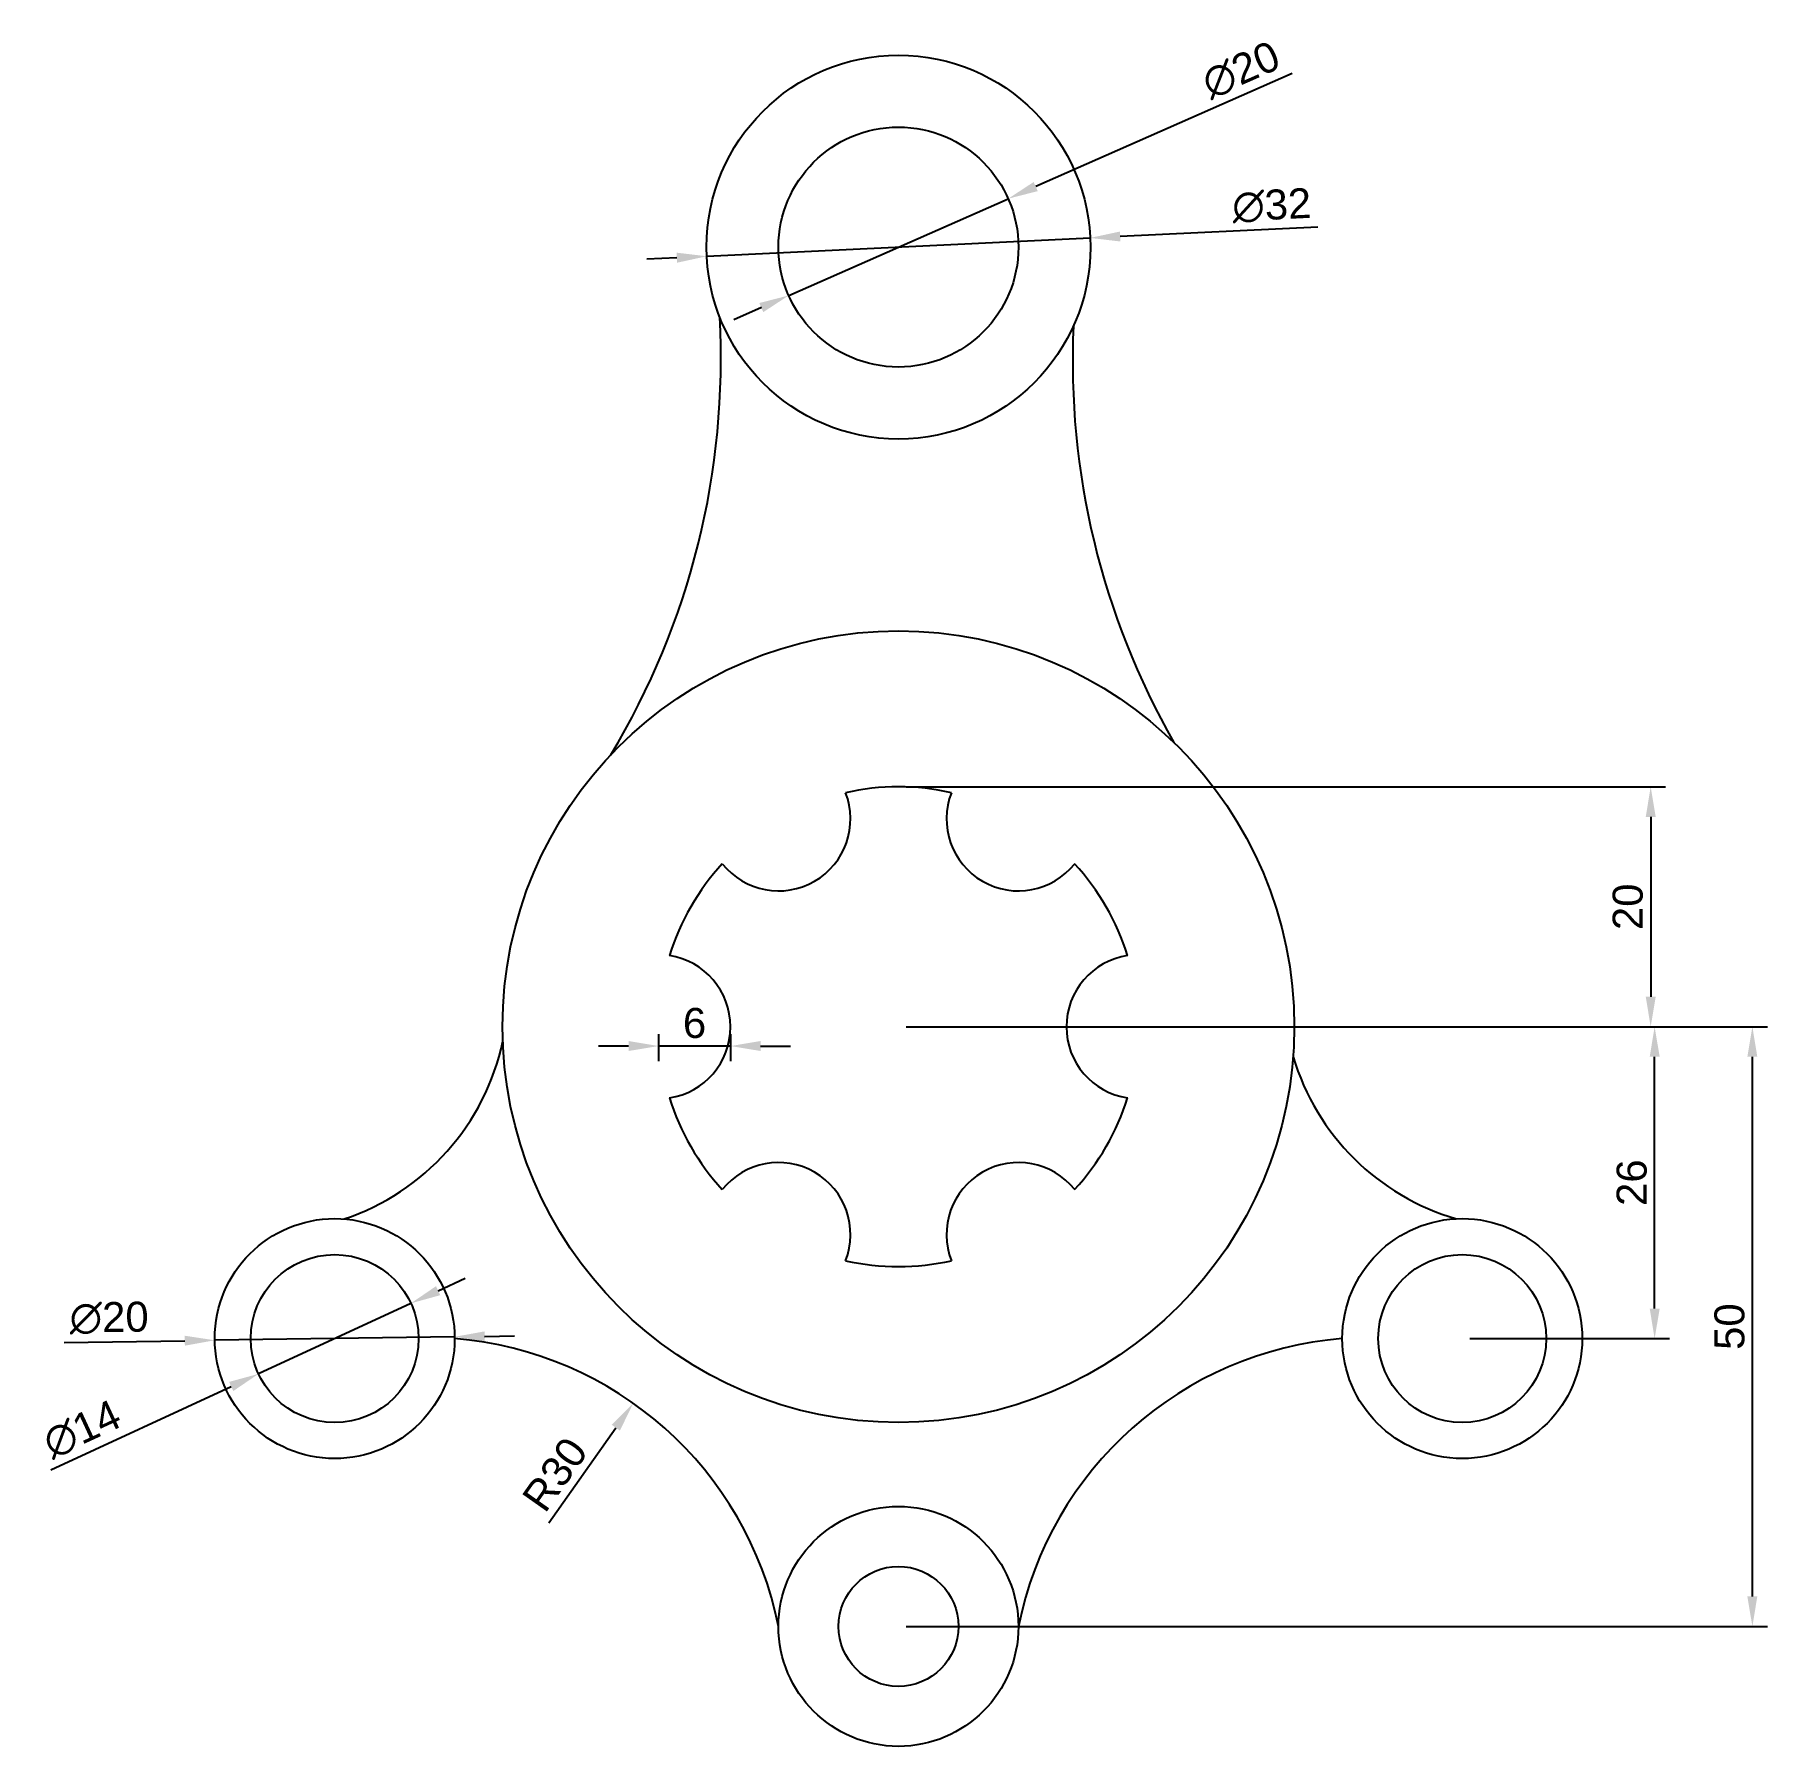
# Model space of a CAD drawing. Header units: millimetres. Extents: x 2968 to 3113, y 1264 to 1407.
import ezdxf

# ---------------------------------------------------------------- set-up
doc = ezdxf.new("R2010")
doc.units = ezdxf.units.MM
doc.styles.get("Standard").update_dxf_attribs({"font": 'arial.ttf'})
doc.dimstyles.new('ISO-25', dxfattribs={"dimtxt": 2.5, "dimasz": 2.5, "dimexe": 1.25, "dimexo": 0.625, "dimtad": 1, "dimtxsty": 'Standard', "dimcen": 2.5, "dimadec": 0, "dimazin": 0, "dimtfac": 1, "dimtmove": 0, "dimatfit": 3, "dimfxl": 1, "dimarcsym": 0})

# ---------------------------------------------------------------- blocks, each defined once
blk = doc.blocks.new('*U4')
blk.add_arc((-3.45, 0), 6, 278.6269, 81.3731)
blk = doc.blocks.new('*U5')
at = {"color": 0, "linetype": 'ByBlock', "lineweight": -2, "transparency": 16777216}
for p, rotation in [((3031.94, 1338.56), 300.0000000000001), ((3048.49, 1338.56), 239.9999999999999), ((3056.76, 1324.22), 180), ((3031.94, 1309.89), 59.99999999999999), ((3048.49, 1309.89), 120)]:
    blk.add_blockref('*U4', p, dxfattribs=dict(at, rotation=rotation))
blk.add_blockref('*U4', (3023.66, 1324.22), dxfattribs=at)
blk = doc.blocks.new('*D6')
at = {"color": 0, "lineweight": -2, "transparency": 16777216}
for p, q in [((3024.23, 1388.46), (3056.19, 1389.99)), ((3075.18, 1390.89), (3058.69, 1390.11)), ((3021.73, 1388.34), (3019.23, 1388.22))]:
    blk.add_line(p, q, dxfattribs=at)
at = {"color": 0, "transparency": 16777216}
for points in [[(3058.67, 1390.52), (3058.71, 1389.69), (3056.19, 1389.99)], [(3021.71, 1388.76), (3021.75, 1387.92), (3024.23, 1388.46)]]:
    blk.add_solid(points, dxfattribs=at)
at = {"layer": 'Defpoints', "color": 0, "transparency": 16777216}
for p in [(3056.19, 1389.99), (3024.23, 1388.46)]:
    blk.add_point(p, dxfattribs=at)
at = {"color": 0, "transparency": 16777216, "insert": (3071.33, 1392.68), "char_height": 2.5, "attachment_point": 5, "rotation": 2.7343}
blk.add_mtext('∅32', dxfattribs=at)
blk = doc.blocks.new('*D7')
at = {"color": 0, "lineweight": -2, "transparency": 16777216}
for p, q in [((3073.02, 1403.7), (3051.65, 1394.27)), ((3031.06, 1385.19), (3049.36, 1393.26)), ((3028.78, 1384.18), (3026.49, 1383.17))]:
    blk.add_line(p, q, dxfattribs=at)
at = {"color": 0, "transparency": 16777216}
for points in [[(3051.48, 1394.65), (3051.82, 1393.89), (3049.36, 1393.26)], [(3028.61, 1384.56), (3028.94, 1383.8), (3031.06, 1385.19)]]:
    blk.add_solid(points, dxfattribs=at)
at = {"layer": 'Defpoints', "color": 0, "transparency": 16777216}
for p in [(3049.36, 1393.26), (3031.06, 1385.19)]:
    blk.add_point(p, dxfattribs=at)
at = {"color": 0, "transparency": 16777216, "insert": (3068.77, 1403.98), "char_height": 2.5, "attachment_point": 5, "rotation": 23.8115}
blk.add_mtext('∅20', dxfattribs=at)
blk = doc.blocks.new('*D8')
at = {"color": 0, "lineweight": -2, "transparency": 16777216}
for p, q in [((3040.84, 1324.22), (3112.65, 1324.22)), ((3111.4, 1276.72), (3111.4, 1321.72)), ((3040.84, 1274.22), (3112.65, 1274.22))]:
    blk.add_line(p, q, dxfattribs=at)
at = {"color": 0, "transparency": 16777216}
for points in [[(3110.98, 1321.72), (3111.81, 1321.72), (3111.4, 1324.22)], [(3110.98, 1276.72), (3111.81, 1276.72), (3111.4, 1274.22)]]:
    blk.add_solid(points, dxfattribs=at)
at = {"layer": 'Defpoints', "color": 0, "transparency": 16777216}
for p in [(3040.21, 1324.22), (3111.4, 1324.22), (3040.21, 1274.22)]:
    blk.add_point(p, dxfattribs=at)
at = {"color": 0, "transparency": 16777216, "insert": (3109.5, 1299.22), "char_height": 2.5, "attachment_point": 5, "rotation": 90}
blk.add_mtext('50', dxfattribs=at)
blk = doc.blocks.new('*D9')
at = {"color": 0, "lineweight": -2, "transparency": 16777216}
for p, q in [((3040.84, 1324.22), (3104.5, 1324.22)), ((3103.25, 1300.72), (3103.25, 1321.72)), ((3087.84, 1298.22), (3104.5, 1298.22))]:
    blk.add_line(p, q, dxfattribs=at)
at = {"color": 0, "transparency": 16777216}
for points in [[(3102.84, 1321.72), (3103.67, 1321.72), (3103.25, 1324.22)], [(3102.84, 1300.72), (3103.67, 1300.72), (3103.25, 1298.22)]]:
    blk.add_solid(points, dxfattribs=at)
at = {"layer": 'Defpoints', "color": 0, "transparency": 16777216}
for p in [(3040.21, 1324.22), (3103.25, 1324.22), (3087.21, 1298.22)]:
    blk.add_point(p, dxfattribs=at)
at = {"color": 0, "transparency": 16777216, "insert": (3101.35, 1311.22), "char_height": 2.5, "attachment_point": 5, "rotation": 90}
blk.add_mtext('26', dxfattribs=at)
blk = doc.blocks.new('*D10')
at = {"color": 0, "lineweight": -2, "transparency": 16777216}
blk.add_line((3011.05, 1282.85), (3016.65, 1290.79), dxfattribs=at)
at = {"color": 0, "transparency": 16777216}
blk.add_solid([(3016.31, 1291.03), (3016.99, 1290.55), (3018.1, 1292.83)], dxfattribs=at)
at = {"layer": 'Defpoints', "color": 0, "transparency": 16777216}
for p in [(3018.1, 1292.83), (3000.8, 1268.32)]:
    blk.add_point(p, dxfattribs=at)
at = {"color": 0, "transparency": 16777216, "insert": (3011.58, 1286.9), "char_height": 2.5, "attachment_point": 5, "rotation": 54.7893}
blk.add_mtext('R30', dxfattribs=at)
blk = doc.blocks.new('*D11')
at = {"color": 0, "lineweight": -2, "transparency": 16777216}
for p, q in [((2970.67, 1297.9), (2980.71, 1298.04)), ((3003.21, 1298.37), (2983.21, 1298.08)), ((3005.71, 1298.4), (3008.21, 1298.44))]:
    blk.add_line(p, q, dxfattribs=at)
at = {"color": 0, "transparency": 16777216}
for points in [[(3005.7, 1298.82), (3005.72, 1297.99), (3003.21, 1298.37)], [(2980.71, 1298.46), (2980.72, 1297.63), (2983.21, 1298.08)]]:
    blk.add_solid(points, dxfattribs=at)
at = {"layer": 'Defpoints', "color": 0, "transparency": 16777216}
for p in [(2983.21, 1298.08), (3003.21, 1298.37)]:
    blk.add_point(p, dxfattribs=at)
at = {"color": 0, "transparency": 16777216, "insert": (2974.41, 1299.93), "char_height": 2.5, "attachment_point": 5, "rotation": 0.8203}
blk.add_mtext('∅20', dxfattribs=at)
blk = doc.blocks.new('*D12')
at = {"color": 0, "lineweight": -2, "transparency": 16777216}
for p, q in [((3001.83, 1302.21), (3004.1, 1303.26)), ((2999.56, 1301.16), (2986.86, 1295.28)), ((2969.56, 1287.28), (2984.59, 1294.23))]:
    blk.add_line(p, q, dxfattribs=at)
at = {"color": 0, "transparency": 16777216}
for points in [[(3001.66, 1302.59), (3002.01, 1301.84), (2999.56, 1301.16)], [(2984.41, 1294.61), (2984.76, 1293.85), (2986.86, 1295.28)]]:
    blk.add_solid(points, dxfattribs=at)
at = {"layer": 'Defpoints', "color": 0, "transparency": 16777216}
for p in [(2999.56, 1301.16), (2986.86, 1295.28)]:
    blk.add_point(p, dxfattribs=at)
at = {"color": 0, "transparency": 16777216, "insert": (2972.15, 1290.65), "char_height": 2.5, "attachment_point": 5, "rotation": 24.8401}
blk.add_mtext('∅14', dxfattribs=at)
blk = doc.blocks.new('*D13')
at = {"color": 0, "lineweight": -2, "transparency": 16777216}
for p, q in [((3020.21, 1323.6), (3020.21, 1321.36)), ((3026.21, 1323.6), (3026.21, 1321.36)), ((3017.71, 1322.61), (3015.21, 1322.61)), ((3026.21, 1322.61), (3020.21, 1322.61)), ((3028.71, 1322.61), (3031.21, 1322.61))]:
    blk.add_line(p, q, dxfattribs=at)
at = {"color": 0, "transparency": 16777216}
for points in [[(3017.71, 1323.03), (3017.71, 1322.2), (3020.21, 1322.61)], [(3028.71, 1323.03), (3028.71, 1322.2), (3026.21, 1322.61)]]:
    blk.add_solid(points, dxfattribs=at)
at = {"layer": 'Defpoints', "color": 0, "transparency": 16777216}
for p in [(3020.21, 1324.22), (3026.21, 1324.22), (3020.21, 1322.61)]:
    blk.add_point(p, dxfattribs=at)
at = {"color": 0, "transparency": 16777216, "insert": (3023.21, 1324.52), "char_height": 2.5, "attachment_point": 5}
blk.add_mtext('6', dxfattribs=at)
blk = doc.blocks.new('*D14')
at = {"color": 0, "lineweight": -2, "transparency": 16777216}
for p, q in [((3040.84, 1344.22), (3104.17, 1344.22)), ((3102.92, 1341.72), (3102.92, 1326.72)), ((3040.84, 1324.22), (3104.17, 1324.22))]:
    blk.add_line(p, q, dxfattribs=at)
at = {"color": 0, "transparency": 16777216}
for points in [[(3102.51, 1341.72), (3103.34, 1341.72), (3102.92, 1344.22)], [(3102.51, 1326.72), (3103.34, 1326.72), (3102.92, 1324.22)]]:
    blk.add_solid(points, dxfattribs=at)
at = {"layer": 'Defpoints', "color": 0, "transparency": 16777216}
for p in [(3040.21, 1344.22), (3040.21, 1324.22), (3102.92, 1324.22)]:
    blk.add_point(p, dxfattribs=at)
at = {"color": 0, "transparency": 16777216, "insert": (3101.02, 1334.22), "char_height": 2.5, "attachment_point": 5, "rotation": 90}
blk.add_mtext('20', dxfattribs=at)

msp = doc.modelspace()

# ---------------------------------------------------------------- linework, layer by layer
for centre, radius in [((3040.211, 1389.224), 16), ((3040.211, 1389.224), 10), ((3040.211, 1324.224), 33), ((2993.211, 1298.224), 10), ((3087.211, 1298.224), 10), ((2993.211, 1298.224), 7), ((3087.211, 1298.224), 7), ((3040.211, 1274.224), 10), ((3040.211, 1274.224), 5)]:
    msp.add_circle(centre, radius)
for centre, radius, start, end in [((2961.408, 1379.913), 64, 328.94447, 3.11248), ((3118.733, 1379.69), 64, 177.34287, 209.75568), ((3040.211, 1324.224), 20, 77.25385, 102.74615), ((3040.211, 1324.224), 20, 77.25385, 102.74615), ((3040.211, 1324.224), 20, 137.25385, 162.74615), ((3040.211, 1324.224), 20, 137.25385, 162.74615), ((3040.211, 1324.224), 20, 17.25385, 42.74615), ((3040.211, 1324.224), 20, 17.25385, 42.74615), ((2987.666, 1327.167), 20, 288.4339, 348.05321), ((3092.285, 1327.422), 20, 196.56987, 253.84147), ((3040.211, 1324.224), 20, 197.25385, 222.74615), ((3040.211, 1324.224), 20, 197.25385, 222.74615), ((3040.211, 1324.224), 20, 317.25385, 342.74615), ((3040.211, 1324.224), 20, 317.25385, 342.74615), ((3040.211, 1324.224), 20, 257.25385, 282.74615), ((3040.211, 1324.224), 20, 257.25385, 282.74615), ((3000.797, 1268.321), 30, 11.34747, 85.38545), ((3079.625, 1268.321), 30, 94.61455, 168.65253)]:
    msp.add_arc(centre, radius, start, end)

# ---------------------------------------------------------------- block references
msp.add_blockref('*U5', (0, 0))

# ---------------------------------------------------------------- dimensions: what is measured, and where the dimension line sits
for p1, p2, picture, middle in [((3031.062, 1385.186), (3049.36, 1393.261), '*D7', (3069.57, 1402.18)), ((3024.229, 1388.46), (3056.193, 1389.987), '*D6', (3071.421, 1390.714)), ((2999.563, 1301.164), (2986.859, 1295.283), '*D12', (2972.981, 1288.859))]:
    dim = msp.add_diameter_dim_2p(p1=p1, p2=p2, dimstyle='ISO-25')
    dim.commit()
    dim.dimension.update_dxf_attribs({"geometry": picture, "text_midpoint": middle, "dimtype": 163})
for base, p1, picture, middle in [((3102.924, 1324.224), (3040.211, 1344.224), '*D14', (3101.022, 1334.224)), ((3111.397, 1324.224), (3040.211, 1274.224), '*D8', (3109.495, 1299.224)), ((3103.253, 1324.224), (3087.211, 1298.224), '*D9', (3101.352, 1311.224))]:
    dim = msp.add_linear_dim(base=base, p1=p1, p2=(3040.211, 1324.224), angle=90, dimstyle='ISO-25')
    dim.commit()
    dim.dimension.update_dxf_attribs({"geometry": picture, "text_midpoint": middle})
dim = msp.add_linear_dim(base=(3020.211, 1322.614), p1=(3026.211, 1324.224), p2=(3020.211, 1324.224), dimstyle='ISO-25')
dim.commit()
dim.dimension.update_dxf_attribs({"geometry": '*D13', "text_midpoint": (3023.211, 1324.516)})
dim = msp.add_diameter_dim_2p(p1=(3003.21, 1298.367), p2=(2983.212, 1298.081), dimstyle='ISO-25')
dim.commit()
dim.dimension.update_dxf_attribs({"geometry": '*D11', "text_midpoint": (2974.442, 1297.955)})
dim = msp.add_radius_dim(center=(3000.797, 1268.321), mpoint=(3018.095, 1292.832), dimstyle='ISO-25')
dim.commit()
dim.dimension.update_dxf_attribs({"geometry": '*D10', "text_midpoint": (3013.132, 1285.799), "dimtype": 164})

doc.saveas('drawing.dxf')
